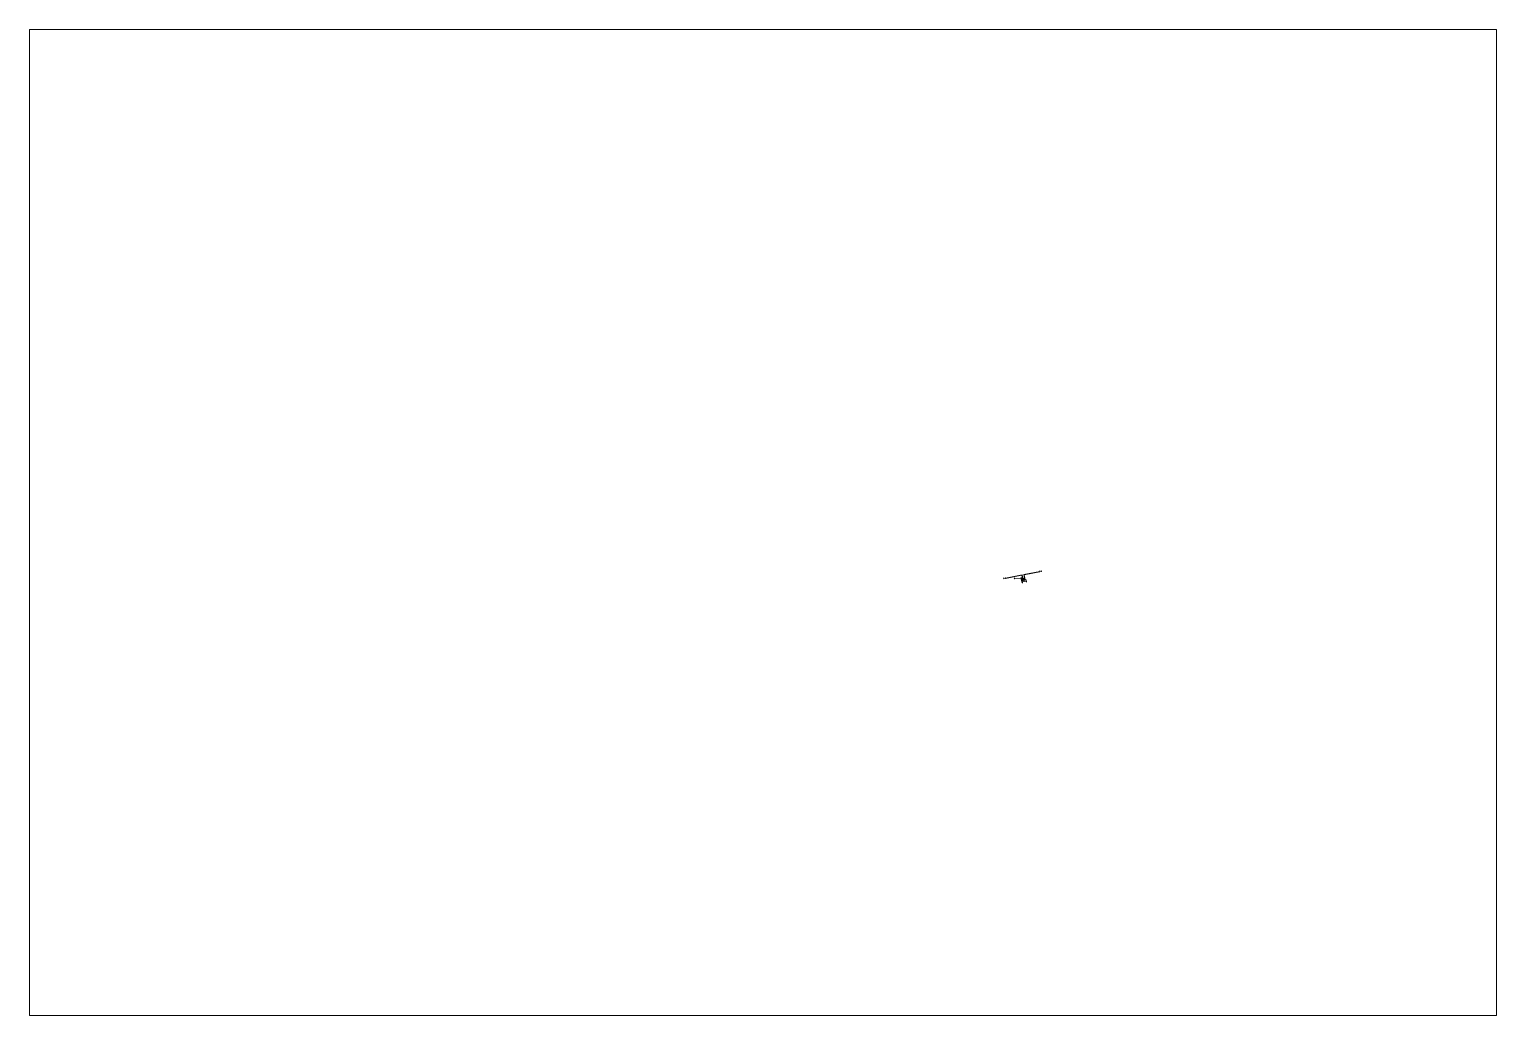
# Model space of a CAD drawing. Header units: metres. Extents: x 432108 to 435635, y 4587600 to 4589970.
import ezdxf

# ---------------------------------------------------------------- set-up
doc = ezdxf.new("R2010")
doc.units = ezdxf.units.M
doc.header["$MEASUREMENT"] = 0
doc.header["$XCLIPFRAME"] = 0
for name, color, linetype, lineweight in [('01_I_Ascensor_l', 7, 'Continuous', 0), ('01_I_Horitzontal_l', 7, 'Continuous', 0), ('01_I_HoritzontalD_l', 7, 'Continuous', 0), ('linia', 7, 'Continuous', 0)]:
    doc.layers.add(name, color=color, linetype=linetype, lineweight=lineweight)
picture_1 = doc.add_image_def('image1.sid', size_in_pixel=(14107, 9479))

msp = doc.modelspace()

# ---------------------------------------------------------------- linework, layer by layer
at = {"layer": '01_I_Ascensor_l'}
for p, q in [((434495.418594, 4588639.100447, -140), (434495.396263, 4588640.38602, -160)), ((434495.396263, 4588640.38602, -160), (434495.865297, 4588639.189371)), ((434505.126316, 4588640.870886), (434505.058293, 4588642.30595, -160)), ((434505.058293, 4588642.30595, -160), (434505.557222, 4588640.955471, -140))]:
    msp.add_line(p, q, dxfattribs=at)
at = {"layer": '01_I_Horitzontal_l', "flags": 128}
for points, elevation in [([(434450.244777, 4588651.34438), (434450.657279, 4588649.272238), (434494.200968, 4588657.940315), (434496.671277, 4588645.530829), (434494.235063, 4588645.045861), (434495.418594, 4588639.100447)], -140), ([(434495.396263, 4588640.38602), (434494.545488, 4588644.75104), (434497.22765, 4588645.273814), (434494.606467, 4588658.72216), (434454.601626, 4588650.92492), (434454.32979, 4588652.31935)], -160), ([(434505.058293, 4588642.30595), (434504.19017, 4588646.661532), (434501.488616, 4588646.123078), (434498.814007, 4588659.542241), (434536.965866, 4588667.146389), (434536.660041, 4588668.680753)], -160), ([(434540.810053, 4588669.331722), (434541.235132, 4588667.166233), (434499.464291, 4588658.966743), (434501.900235, 4588646.557258), (434504.362723, 4588647.040637), (434505.557222, 4588640.955471)], -140)]:
    msp.add_lwpolyline(points, dxfattribs=dict(at, elevation=elevation))
at = {"layer": '01_I_HoritzontalD_l', "elevation": 0.000138, "flags": 128}
msp.add_lwpolyline([(434475.349319, 4588651.83519), (434476.950372, 4588649.296261), (434492.108836, 4588650.593062), (434493.052303, 4588650.67403)], dxfattribs=at)
at = {"layer": '01_I_HoritzontalD_l', "flags": 128}
for points in [[(434493.052303, 4588650.67403), (434498.207492, 4588651.116446), (434499.907986, 4588643.001472)], [(434499.907986, 4588643.001472), (434495.270124, 4588642.029608), (434495.865297, 4588639.189371)], [(434499.907986, 4588643.001472), (434504.479127, 4588643.959355), (434505.126316, 4588640.870886)]]:
    msp.add_lwpolyline(points, dxfattribs=at)
at = {"layer": 'linia'}
for p, q in [((434491.910842, 4588651.483065), (434491.827841, 4588651.308065)), ((434491.850838, 4588651.026065), (434491.827841, 4588651.308065)), ((434491.850838, 4588651.026065), (434493.947843, 4588651.199049)), ((434491.910842, 4588651.483065), (434494.006847, 4588651.655049)), ((434492.020832, 4588650.137062), (434491.938831, 4588649.962062)), ((434491.961828, 4588649.681062), (434491.938831, 4588649.962062)), ((434491.961828, 4588649.681062), (434494.057833, 4588649.853046)), ((434492.020832, 4588650.137062), (434494.117836, 4588650.309046)), ((434492.022842, 4588651.397064), (434492.042842, 4588651.398064)), ((434492.088836, 4588650.591062), (434492.022842, 4588651.397064)), ((434492.028822, 4588648.86106), (434492.091824, 4588649.09006)), ((434492.028822, 4588648.86106), (434492.058822, 4588648.86306)), ((434492.037821, 4588648.74906), (434492.028822, 4588648.86106)), ((434493.173824, 4588648.842051), (434492.037821, 4588648.74906)), ((434492.108836, 4588650.593062), (434492.042842, 4588651.398064)), ((434492.058822, 4588648.86306), (434492.121824, 4588649.092059)), ((434492.067822, 4588648.752059), (434492.058822, 4588648.86306)), ((434492.083842, 4588651.402063), (434493.662845, 4588651.531052)), ((434492.083842, 4588651.402063), (434492.085842, 4588651.382063)), ((434493.664845, 4588651.511052), (434492.085842, 4588651.382063)), ((434492.088836, 4588650.591062), (434492.108836, 4588650.593062)), ((434492.091824, 4588649.09006), (434493.046826, 4588649.168053)), ((434492.105815, 4588647.929058), (434492.167817, 4588648.158058)), ((434492.114814, 4588647.817058), (434492.105815, 4588647.929058)), ((434493.250817, 4588647.910049), (434492.114814, 4588647.817058)), ((434492.136842, 4588651.501063), (434492.172839, 4588651.053062)), ((434492.167817, 4588648.158058), (434493.123819, 4588648.236051)), ((434492.171836, 4588650.605061), (434492.23783, 4588649.79906)), ((434492.181808, 4588646.997056), (434492.24481, 4588647.226056)), ((434492.190808, 4588646.885055), (434492.181808, 4588646.997056)), ((434493.32681, 4588646.979047), (434492.190808, 4588646.885055)), ((434492.191836, 4588650.607061), (434492.25783, 4588649.80106)), ((434492.236832, 4588650.06006), (434492.216832, 4588650.05806)), ((434492.25783, 4588649.80106), (434492.23783, 4588649.79906)), ((434492.24481, 4588647.226056), (434493.199812, 4588647.304048)), ((434492.258801, 4588646.065054), (434492.320803, 4588646.294054)), ((434492.267801, 4588645.953053), (434492.258801, 4588646.065054)), ((434493.403803, 4588646.047045), (434492.267801, 4588645.953053)), ((434492.320803, 4588646.294054), (434493.276805, 4588646.372046)), ((434492.32783, 4588649.826059), (434492.962831, 4588649.879054)), ((434492.32783, 4588649.826059), (434492.32983, 4588649.806059)), ((434492.964831, 4588649.859054), (434492.32983, 4588649.806059)), ((434492.334794, 4588645.133052), (434492.397796, 4588645.362052)), ((434492.343794, 4588645.022051), (434492.334794, 4588645.133052)), ((434493.519796, 4588645.118043), (434492.343794, 4588645.022051)), ((434492.397796, 4588645.362052), (434493.353798, 4588645.440044)), ((434492.471822, 4588648.785056), (434492.565825, 4588649.129056)), ((434492.524823, 4588648.789056), (434492.618825, 4588649.133056)), ((434492.547815, 4588647.853054), (434492.641818, 4588648.197054)), ((434492.600816, 4588647.857054), (434492.694818, 4588648.201054)), ((434492.700802, 4588645.98905), (434492.794804, 4588646.33305)), ((434492.753802, 4588645.99305), (434492.847804, 4588646.33705)), ((434492.951834, 4588650.214055), (434492.988831, 4588649.765054)), ((434492.962831, 4588649.879054), (434492.964831, 4588649.859054)), ((434493.026826, 4588649.166053), (434493.054824, 4588648.833052)), ((434493.066826, 4588649.170052), (434494.202829, 4588649.263044)), ((434493.090834, 4588650.225054), (434493.127831, 4588649.777053)), ((434493.103819, 4588648.234051), (434493.130817, 4588647.90105)), ((434493.229844, 4588651.459055), (434493.140843, 4588651.400055)), ((434493.198843, 4588651.409055), (434493.140843, 4588651.400055)), ((434493.140843, 4588651.400055), (434493.305842, 4588651.149054)), ((434493.143819, 4588648.23805), (434494.279822, 4588648.331042)), ((434493.179812, 4588647.303049), (434493.20781, 4588646.969048)), ((434493.213824, 4588648.846051), (434493.186826, 4588649.179052)), ((434494.149826, 4588648.922044), (434493.194824, 4588648.843051)), ((434493.229844, 4588651.459055), (434493.198843, 4588651.409055)), ((434493.198843, 4588651.409055), (434493.336842, 4588651.199054)), ((434493.219812, 4588647.306048), (434494.355815, 4588647.39904)), ((434493.220832, 4588649.900052), (434493.855833, 4588649.952048)), ((434493.220832, 4588649.900052), (434493.222832, 4588649.880052)), ((434493.857833, 4588649.932048), (434493.222832, 4588649.880052)), ((434493.229844, 4588651.459055), (434493.394842, 4588651.207053)), ((434493.256805, 4588646.371047), (434493.283803, 4588646.037046)), ((434493.290817, 4588647.914049), (434493.26282, 4588648.248049)), ((434494.226819, 4588647.990042), (434493.270817, 4588647.912049)), ((434493.296805, 4588646.374046), (434494.432808, 4588646.467038)), ((434493.394842, 4588651.207053), (434493.305842, 4588651.149054)), ((434493.336842, 4588651.199054), (434493.305842, 4588651.149054)), ((434493.332798, 4588645.439045), (434493.360796, 4588645.105044)), ((434493.394842, 4588651.207053), (434493.336842, 4588651.199054)), ((434493.36681, 4588646.982047), (434493.339813, 4588647.316047)), ((434494.302812, 4588647.05804), (434493.34781, 4588646.980047)), ((434493.372798, 4588645.442044), (434494.509801, 4588645.536036)), ((434493.443803, 4588646.050045), (434493.416806, 4588646.384045)), ((434494.379805, 4588646.126038), (434493.423803, 4588646.048045)), ((434493.648778, 4588642.643038), (434493.446796, 4588645.112043)), ((434493.688778, 4588642.646037), (434493.485796, 4588645.115043)), ((434493.519796, 4588645.118043), (434493.492799, 4588645.452043)), ((434494.455798, 4588645.194036), (434493.519796, 4588645.118043)), ((434493.595827, 4588649.213048), (434493.622825, 4588648.879048)), ((434493.688778, 4588642.646037), (434493.648778, 4588642.643038)), ((434493.662845, 4588651.531052), (434493.664845, 4588651.511052)), ((434493.776839, 4588650.73005), (434493.710845, 4588651.535051)), ((434493.796839, 4588650.732049), (434493.730845, 4588651.537051)), ((434493.77177, 4588641.633035), (434493.73177, 4588641.630036)), ((434493.837761, 4588640.351033), (434493.73177, 4588641.630036)), ((434493.876761, 4588640.355032), (434493.77177, 4588641.633035)), ((434493.855833, 4588649.952048), (434493.857833, 4588649.932048)), ((434493.859839, 4588650.744049), (434493.926833, 4588649.938047)), ((434493.879839, 4588650.745049), (434493.945833, 4588649.939047)), ((434493.947843, 4588651.199049), (434494.029844, 4588651.373049)), ((434494.029844, 4588651.373049), (434494.006847, 4588651.655049)), ((434494.057833, 4588649.853046), (434494.140834, 4588650.028046)), ((434494.140834, 4588650.028046), (434494.117836, 4588650.309046)), ((434494.182828, 4588649.149044), (434494.119826, 4588648.920044)), ((434494.212828, 4588649.151044), (434494.149826, 4588648.922044)), ((434494.182828, 4588649.149044), (434494.173829, 4588649.261044)), ((434494.212828, 4588649.151044), (434494.182828, 4588649.149044)), ((434494.212828, 4588649.151044), (434494.202829, 4588649.263044)), ((434494.288821, 4588648.219042), (434494.225819, 4588647.991042)), ((434494.288821, 4588648.219042), (434494.279822, 4588648.331042)), ((434494.365814, 4588647.28804), (434494.302812, 4588647.05904)), ((434494.411807, 4588646.353038), (434494.349805, 4588646.124038)), ((434494.365814, 4588647.28804), (434494.355815, 4588647.39904)), ((434494.441807, 4588646.356038), (434494.379805, 4588646.127038)), ((434494.411807, 4588646.353038), (434494.402808, 4588646.465038)), ((434494.441807, 4588646.356038), (434494.432808, 4588646.467038)), ((434494.5188, 4588645.424036), (434494.455798, 4588645.195036)), ((434494.5188, 4588645.424036), (434494.509801, 4588645.536036))]:
    msp.add_line(p, q, dxfattribs=at)
at = {"layer": 'linia', "flags": 128}
for points in [[(434492.425824, 4588648.993057), (434492.403823, 4588648.918057), (434492.414823, 4588648.915057), (434492.436824, 4588648.989057), (434492.425824, 4588648.993057)], [(434492.502823, 4588648.867056), (434492.537824, 4588648.989056), (434492.540824, 4588648.994056), (434492.546824, 4588648.997056), (434492.552824, 4588648.997056), (434492.560824, 4588648.995056), (434492.565824, 4588648.992056), (434492.569824, 4588648.987056), (434492.569824, 4588648.981056), (434492.534823, 4588648.859056), (434492.531823, 4588648.854056), (434492.525823, 4588648.851056), (434492.519823, 4588648.851056), (434492.511823, 4588648.853056), (434492.506823, 4588648.856056), (434492.502823, 4588648.861056), (434492.502823, 4588648.867056)], [(434493.045828, 4588649.429053), (434493.070826, 4588649.122052), (434493.050826, 4588649.121052), (434493.025828, 4588649.428053), (434493.045828, 4588649.429053)], [(434493.070826, 4588649.122052), (434493.090824, 4588648.883052), (434493.070824, 4588648.882052), (434493.050826, 4588649.121052), (434493.070826, 4588649.122052)], [(434493.091831, 4588649.800053), (434493.111831, 4588649.802053), (434493.136829, 4588649.495052), (434493.116829, 4588649.493053), (434493.091831, 4588649.800053)], [(434493.120826, 4588649.126052), (434493.140824, 4588648.887051), (434493.120824, 4588648.886052), (434493.100826, 4588649.125052), (434493.120826, 4588649.126052)], [(434493.121821, 4588648.497051), (434493.147819, 4588648.19005), (434493.127819, 4588648.18905), (434493.102821, 4588648.496051), (434493.121821, 4588648.497051)], [(434493.147819, 4588648.19005), (434493.166817, 4588647.95105), (434493.146817, 4588647.95005), (434493.127819, 4588648.18905), (434493.147819, 4588648.19005)], [(434493.170826, 4588649.131052), (434493.189824, 4588648.891051), (434493.170824, 4588648.890051), (434493.150826, 4588649.129052), (434493.170826, 4588649.131052)], [(434493.189824, 4588648.891051), (434493.215822, 4588648.58405), (434493.195822, 4588648.582051), (434493.170824, 4588648.890051), (434493.189824, 4588648.891051)], [(434493.197819, 4588648.19505), (434493.216817, 4588647.955049), (434493.196817, 4588647.95405), (434493.177819, 4588648.19305), (434493.197819, 4588648.19505)], [(434493.198814, 4588647.566049), (434493.223812, 4588647.259048), (434493.203812, 4588647.257048), (434493.178814, 4588647.564049), (434493.198814, 4588647.566049)], [(434493.223812, 4588647.259048), (434493.24381, 4588647.019048), (434493.22381, 4588647.018048), (434493.203812, 4588647.257048), (434493.223812, 4588647.259048)], [(434493.246819, 4588648.19905), (434493.266817, 4588647.959049), (434493.246817, 4588647.958049), (434493.227819, 4588648.19705), (434493.246819, 4588648.19905)], [(434493.266817, 4588647.959049), (434493.291815, 4588647.652048), (434493.271815, 4588647.650048), (434493.246817, 4588647.958049), (434493.266817, 4588647.959049)], [(434493.273812, 4588647.263048), (434493.29381, 4588647.024047), (434493.27381, 4588647.022047), (434493.253812, 4588647.261048), (434493.273812, 4588647.263048)], [(434493.274807, 4588646.634047), (434493.300805, 4588646.327046), (434493.280805, 4588646.325046), (434493.255807, 4588646.632047), (434493.274807, 4588646.634047)], [(434493.300805, 4588646.327046), (434493.319803, 4588646.087046), (434493.299803, 4588646.086046), (434493.280805, 4588646.325046), (434493.300805, 4588646.327046)], [(434493.323812, 4588647.267047), (434493.34381, 4588647.028047), (434493.32381, 4588647.026047), (434493.303812, 4588647.265048), (434493.323812, 4588647.267047)], [(434493.34381, 4588647.028047), (434493.368808, 4588646.720046), (434493.348808, 4588646.718046), (434493.32381, 4588647.026047), (434493.34381, 4588647.028047)], [(434493.332795, 4588644.999044), (434493.615796, 4588645.023042), (434493.610796, 4588645.091042), (434493.326795, 4588645.067044), (434493.332795, 4588644.999044)], [(434493.350805, 4588646.331046), (434493.369803, 4588646.092045), (434493.349803, 4588646.090045), (434493.330805, 4588646.329046), (434493.350805, 4588646.331046)], [(434493.3518, 4588645.702045), (434493.376798, 4588645.395044), (434493.356798, 4588645.393044), (434493.3318, 4588645.700045), (434493.3518, 4588645.702045)], [(434493.376798, 4588645.395044), (434493.396796, 4588645.156044), (434493.376796, 4588645.154044), (434493.356798, 4588645.393044), (434493.376798, 4588645.395044)], [(434493.399805, 4588646.335045), (434493.419803, 4588646.096045), (434493.399803, 4588646.094045), (434493.380805, 4588646.333046), (434493.399805, 4588646.335045)], [(434493.419803, 4588646.096045), (434493.444801, 4588645.788044), (434493.424801, 4588645.786044), (434493.399803, 4588646.094045), (434493.419803, 4588646.096045)], [(434493.426798, 4588645.399044), (434493.446796, 4588645.160043), (434493.426796, 4588645.158043), (434493.406798, 4588645.397044), (434493.426798, 4588645.399044)], [(434493.427786, 4588643.835041), (434493.711787, 4588643.858039), (434493.705787, 4588643.926039), (434493.422787, 4588643.903041), (434493.427786, 4588643.835041)], [(434493.523778, 4588642.670039), (434493.807778, 4588642.694037), (434493.801779, 4588642.762037), (434493.517778, 4588642.738039), (434493.523778, 4588642.670039)], [(434493.619769, 4588641.506036), (434493.90277, 4588641.529034), (434493.89777, 4588641.597034), (434493.613769, 4588641.574036), (434493.619769, 4588641.506036)], [(434493.688778, 4588642.646037), (434493.692777, 4588642.597037), (434493.652777, 4588642.593038), (434493.648778, 4588642.643038)], [(434494.609779, 4588642.64203), (434493.695777, 4588642.567037), (434493.692777, 4588642.597037), (434494.606779, 4588642.672031), (434494.609779, 4588642.64203), (434494.609778, 4588642.50003), (434494.587777, 4588642.35903), (434494.542776, 4588642.22403), (434494.476775, 4588642.098031), (434494.391774, 4588641.984031), (434494.289773, 4588641.885032), (434494.173772, 4588641.803032), (434494.044771, 4588641.742033), (434493.908771, 4588641.701034), (434493.767771, 4588641.683035)], [(434493.71476, 4588640.341034), (434493.998761, 4588640.365032), (434493.992761, 4588640.433032), (434493.708761, 4588640.410034), (434493.71476, 4588640.341034)], [(434493.77177, 4588641.633035), (434493.767771, 4588641.683035), (434493.72777, 4588641.679036), (434493.73177, 4588641.630036)]]:
    msp.add_lwpolyline(points, dxfattribs=at)

# ---------------------------------------------------------------- pictures from other files: only their frames are drawn
at = {"layer": '01_I_Horitzontal_l'}
image = msp.add_image(picture_1, insert=(432108.5, 4587599.75), size_in_units=(3526.75, 2369.75), dxfattribs=at)
image.set_boundary_path([(-0.5, -0.5), (-0.5, 9478.5), (14106.5, 9478.5), (14106.5, -0.5), (-0.5, -0.5)])
image.dxf.flags = 6

doc.saveas('drawing.dxf')
